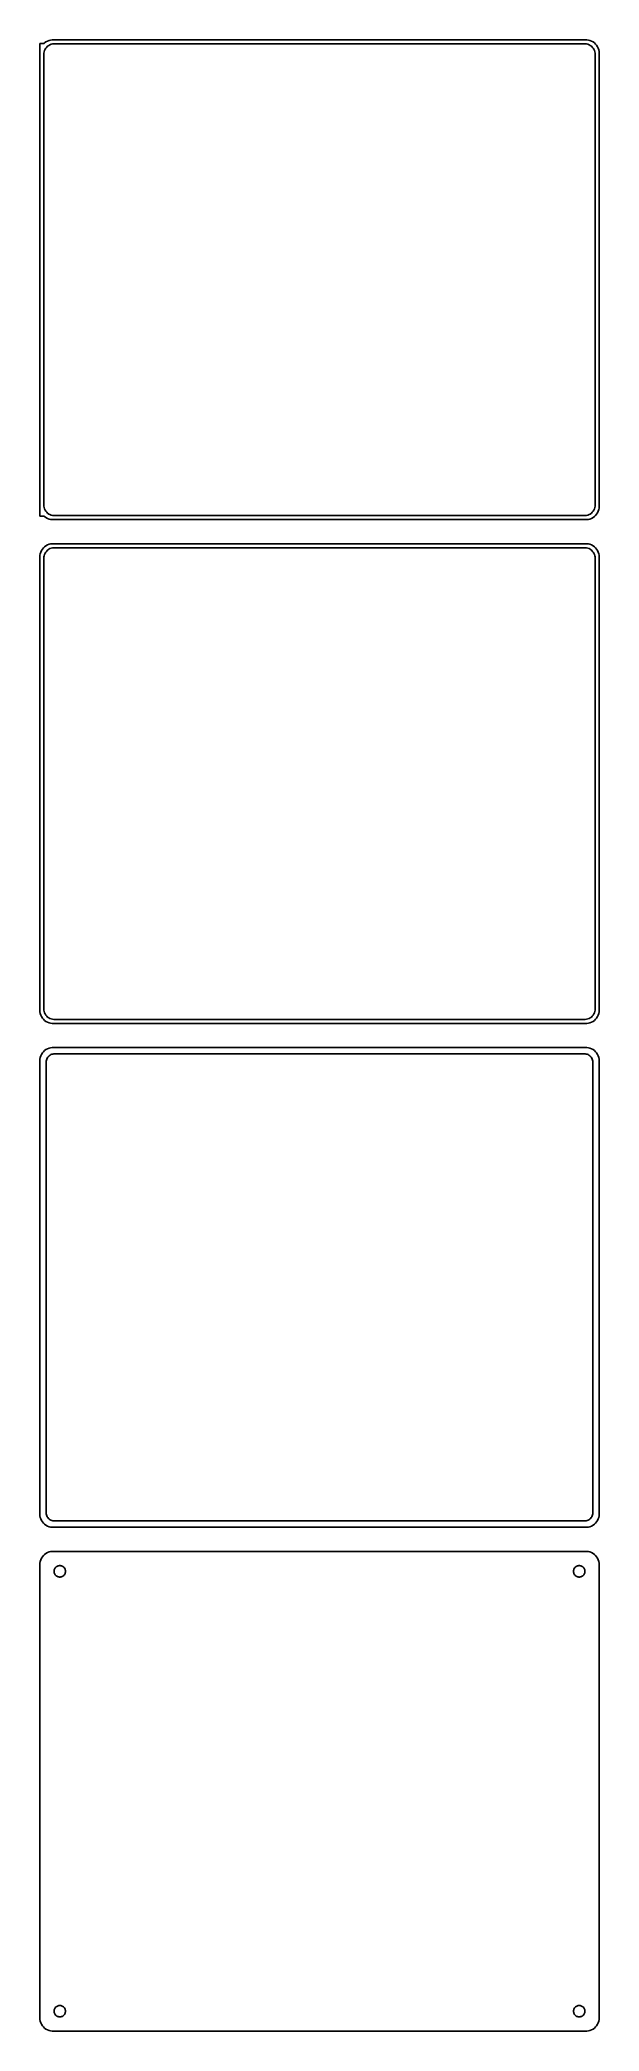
# Model space of a CAD drawing. Header units: metres. Extents: x -105 to 105, y 666 to 1413.
import ezdxf

# ---------------------------------------------------------------- set-up
doc = ezdxf.new("R2010")
doc.units = ezdxf.units.M

msp = doc.modelspace()

# ---------------------------------------------------------------- linework, layer by layer
for p, q in [((-103.187, 1411.85), (-103.4, 1411.65)), ((-102.679, 1412.22), (-103.187, 1411.85)), ((-102.129, 1412.52), (-102.679, 1412.22)), ((-101.545, 1412.76), (-102.129, 1412.52)), ((-100.937, 1412.91), (-101.545, 1412.76)), ((-100.314, 1412.99), (-100.937, 1412.91)), ((100.314, 1412.99), (-100.314, 1412.99)), ((100.937, 1412.91), (100.314, 1412.99)), ((101.545, 1412.76), (100.937, 1412.91)), ((102.129, 1412.52), (101.545, 1412.76)), ((102.679, 1412.22), (102.129, 1412.52)), ((103.187, 1411.85), (102.679, 1412.22)), ((103.645, 1411.42), (103.187, 1411.85)), ((-103.4, 1411.65), (-105, 1411.65)), ((-105, 1411.65), (-105, 1234.35)), ((-103.5, 1407.5), (-103.468, 1408)), ((-103.5, 1238.5), (-103.5, 1407.5)), ((-103.468, 1408), (-103.374, 1408.49)), ((-103.374, 1408.49), (-103.219, 1408.97)), ((-103.219, 1408.97), (-103.005, 1409.43)), ((-103.005, 1409.43), (-102.736, 1409.85)), ((-102.736, 1409.85), (-102.416, 1410.24)), ((-102.416, 1410.24), (-102.05, 1410.58)), ((-102.05, 1410.58), (-101.643, 1410.88)), ((-101.643, 1410.88), (-101.203, 1411.12)), ((-101.203, 1411.12), (-100.736, 1411.3)), ((-100.736, 1411.3), (-100.25, 1411.43)), ((-100.25, 1411.43), (-99.7512, 1411.49)), ((-99.7512, 1411.49), (99.7512, 1411.49)), ((99.7512, 1411.49), (100.25, 1411.43)), ((100.25, 1411.43), (100.736, 1411.3)), ((100.736, 1411.3), (101.203, 1411.12)), ((101.203, 1411.12), (101.643, 1410.88)), ((101.643, 1410.88), (102.05, 1410.58)), ((102.05, 1410.58), (102.416, 1410.24)), ((102.416, 1410.24), (102.736, 1409.85)), ((102.736, 1409.85), (103.005, 1409.43)), ((103.005, 1409.43), (103.219, 1408.97)), ((103.219, 1408.97), (103.374, 1408.49)), ((103.374, 1408.49), (103.468, 1408)), ((103.468, 1408), (103.5, 1407.5)), ((103.5, 1407.5), (103.5, 1238.5)), ((104.045, 1410.94), (103.645, 1411.42)), ((104.382, 1410.41), (104.045, 1410.94)), ((104.649, 1409.84), (104.382, 1410.41)), ((104.843, 1409.24), (104.649, 1409.84)), ((104.961, 1408.63), (104.843, 1409.24)), ((105, 1408), (104.961, 1408.63)), ((105, 1238), (105, 1408)), ((-105, 1234.35), (-103.4, 1234.35)), ((-103.468, 1238), (-103.5, 1238.5)), ((-103.374, 1237.51), (-103.468, 1238)), ((-103.4, 1234.35), (-103.187, 1234.15)), ((-103.219, 1237.03), (-103.374, 1237.51)), ((-103.005, 1236.57), (-103.219, 1237.03)), ((-103.187, 1234.15), (-102.679, 1233.78)), ((-102.736, 1236.15), (-103.005, 1236.57)), ((-102.416, 1235.76), (-102.736, 1236.15)), ((-102.679, 1233.78), (-102.129, 1233.48)), ((-102.05, 1235.42), (-102.416, 1235.76)), ((-102.129, 1233.48), (-101.545, 1233.24)), ((-101.643, 1235.12), (-102.05, 1235.42)), ((-101.203, 1234.88), (-101.643, 1235.12)), ((-101.545, 1233.24), (-100.937, 1233.09)), ((-100.736, 1234.7), (-101.203, 1234.88)), ((-100.937, 1233.09), (-100.314, 1233.01)), ((-100.25, 1234.57), (-100.736, 1234.7)), ((-100.314, 1233.01), (100.314, 1233.01)), ((-99.7512, 1234.51), (-100.25, 1234.57)), ((99.7512, 1234.51), (-99.7512, 1234.51)), ((100.25, 1234.57), (99.7512, 1234.51)), ((100.736, 1234.7), (100.25, 1234.57)), ((100.314, 1233.01), (100.937, 1233.09)), ((101.203, 1234.88), (100.736, 1234.7)), ((100.937, 1233.09), (101.545, 1233.24)), ((101.643, 1235.12), (101.203, 1234.88)), ((101.545, 1233.24), (102.129, 1233.48)), ((102.05, 1235.42), (101.643, 1235.12)), ((102.416, 1235.76), (102.05, 1235.42)), ((102.129, 1233.48), (102.679, 1233.78)), ((102.736, 1236.15), (102.416, 1235.76)), ((102.679, 1233.78), (103.187, 1234.15)), ((103.005, 1236.57), (102.736, 1236.15)), ((103.219, 1237.03), (103.005, 1236.57)), ((103.187, 1234.15), (103.645, 1234.58)), ((103.374, 1237.51), (103.219, 1237.03)), ((103.468, 1238), (103.374, 1237.51)), ((103.5, 1238.5), (103.468, 1238)), ((103.645, 1234.58), (104.045, 1235.06)), ((104.045, 1235.06), (104.382, 1235.59)), ((104.382, 1235.59), (104.649, 1236.16)), ((104.649, 1236.16), (104.843, 1236.76)), ((104.843, 1236.76), (104.961, 1237.37)), ((104.961, 1237.37), (105, 1238)), ((-104.961, 1219.63), (-105, 1219)), ((-105, 1219), (-105, 1049)), ((-104.843, 1220.24), (-104.961, 1219.63)), ((-104.649, 1220.84), (-104.843, 1220.24)), ((-104.382, 1221.41), (-104.649, 1220.84)), ((-104.045, 1221.94), (-104.382, 1221.41)), ((-103.645, 1222.42), (-104.045, 1221.94)), ((-103.187, 1222.85), (-103.645, 1222.42)), ((-103.5, 1218.5), (-103.468, 1219)), ((-103.5, 1049.5), (-103.5, 1218.5)), ((-103.468, 1219), (-103.374, 1219.49)), ((-103.374, 1219.49), (-103.219, 1219.97)), ((-103.219, 1219.97), (-103.005, 1220.43)), ((-102.679, 1223.22), (-103.187, 1222.85)), ((-103.005, 1220.43), (-102.736, 1220.85)), ((-102.736, 1220.85), (-102.416, 1221.24)), ((-102.129, 1223.52), (-102.679, 1223.22)), ((-102.416, 1221.24), (-102.05, 1221.58)), ((-101.545, 1223.76), (-102.129, 1223.52)), ((-102.05, 1221.58), (-101.643, 1221.88)), ((-101.643, 1221.88), (-101.203, 1222.12)), ((-100.937, 1223.91), (-101.545, 1223.76)), ((-101.203, 1222.12), (-100.736, 1222.3)), ((-100.314, 1223.99), (-100.937, 1223.91)), ((-100.736, 1222.3), (-100.25, 1222.43)), ((100.314, 1223.99), (-100.314, 1223.99)), ((-100.25, 1222.43), (-99.7512, 1222.49)), ((-99.7512, 1222.49), (99.7512, 1222.49)), ((99.7512, 1222.49), (100.25, 1222.43)), ((100.25, 1222.43), (100.736, 1222.3)), ((100.937, 1223.91), (100.314, 1223.99)), ((100.736, 1222.3), (101.203, 1222.12)), ((101.545, 1223.76), (100.937, 1223.91)), ((101.203, 1222.12), (101.643, 1221.88)), ((102.129, 1223.52), (101.545, 1223.76)), ((101.643, 1221.88), (102.05, 1221.58)), ((102.05, 1221.58), (102.416, 1221.24)), ((102.679, 1223.22), (102.129, 1223.52)), ((102.416, 1221.24), (102.736, 1220.85)), ((103.187, 1222.85), (102.679, 1223.22)), ((102.736, 1220.85), (103.005, 1220.43)), ((103.005, 1220.43), (103.219, 1219.97)), ((103.645, 1222.42), (103.187, 1222.85)), ((103.219, 1219.97), (103.374, 1219.49)), ((103.374, 1219.49), (103.468, 1219)), ((103.468, 1219), (103.5, 1218.5)), ((103.5, 1218.5), (103.5, 1049.5)), ((104.045, 1221.94), (103.645, 1222.42)), ((104.382, 1221.41), (104.045, 1221.94)), ((104.649, 1220.84), (104.382, 1221.41)), ((104.843, 1220.24), (104.649, 1220.84)), ((104.961, 1219.63), (104.843, 1220.24)), ((105, 1219), (104.961, 1219.63)), ((105, 1049), (105, 1219)), ((-105, 1049), (-104.961, 1048.37)), ((-104.961, 1048.37), (-104.843, 1047.76)), ((-104.843, 1047.76), (-104.649, 1047.16)), ((-104.649, 1047.16), (-104.382, 1046.59)), ((-104.382, 1046.59), (-104.045, 1046.06)), ((-104.045, 1046.06), (-103.645, 1045.58)), ((-103.468, 1049), (-103.5, 1049.5)), ((-103.374, 1048.51), (-103.468, 1049)), ((-103.219, 1048.03), (-103.374, 1048.51)), ((-103.005, 1047.57), (-103.219, 1048.03)), ((-102.736, 1047.15), (-103.005, 1047.57)), ((-102.416, 1046.76), (-102.736, 1047.15)), ((-102.05, 1046.42), (-102.416, 1046.76)), ((-101.643, 1046.12), (-102.05, 1046.42)), ((-101.203, 1045.88), (-101.643, 1046.12)), ((-100.736, 1045.7), (-101.203, 1045.88)), ((101.203, 1045.88), (100.736, 1045.7)), ((101.643, 1046.12), (101.203, 1045.88)), ((102.05, 1046.42), (101.643, 1046.12)), ((102.416, 1046.76), (102.05, 1046.42)), ((102.736, 1047.15), (102.416, 1046.76)), ((103.005, 1047.57), (102.736, 1047.15)), ((103.219, 1048.03), (103.005, 1047.57)), ((103.374, 1048.51), (103.219, 1048.03)), ((103.468, 1049), (103.374, 1048.51)), ((103.5, 1049.5), (103.468, 1049)), ((103.645, 1045.58), (104.045, 1046.06)), ((104.045, 1046.06), (104.382, 1046.59)), ((104.382, 1046.59), (104.649, 1047.16)), ((104.649, 1047.16), (104.843, 1047.76)), ((104.843, 1047.76), (104.961, 1048.37)), ((104.961, 1048.37), (105, 1049)), ((-103.645, 1045.58), (-103.187, 1045.15)), ((-103.187, 1045.15), (-102.679, 1044.78)), ((-102.679, 1044.78), (-102.129, 1044.48)), ((-102.129, 1044.48), (-101.545, 1044.24)), ((-101.545, 1044.24), (-100.937, 1044.09)), ((-100.937, 1044.09), (-100.314, 1044.01)), ((-100.25, 1045.57), (-100.736, 1045.7)), ((-100.314, 1044.01), (100.314, 1044.01)), ((-99.7512, 1045.51), (-100.25, 1045.57)), ((99.7512, 1045.51), (-99.7512, 1045.51)), ((100.25, 1045.57), (99.7512, 1045.51)), ((100.736, 1045.7), (100.25, 1045.57)), ((100.314, 1044.01), (100.937, 1044.09)), ((100.937, 1044.09), (101.545, 1044.24)), ((101.545, 1044.24), (102.129, 1044.48)), ((102.129, 1044.48), (102.679, 1044.78)), ((102.679, 1044.78), (103.187, 1045.15)), ((103.187, 1045.15), (103.645, 1045.58)), ((-104.843, 1031.24), (-104.961, 1030.63)), ((-104.649, 1031.84), (-104.843, 1031.24)), ((-104.382, 1032.41), (-104.649, 1031.84)), ((-104.045, 1032.94), (-104.382, 1032.41)), ((-103.645, 1033.42), (-104.045, 1032.94)), ((-103.187, 1033.85), (-103.645, 1033.42)), ((-102.679, 1034.22), (-103.187, 1033.85)), ((-102.129, 1034.52), (-102.679, 1034.22)), ((-102.394, 1030.65), (-102.228, 1031)), ((-102.228, 1031), (-102.018, 1031.33)), ((-101.545, 1034.76), (-102.129, 1034.52)), ((-102.018, 1031.33), (-101.769, 1031.63)), ((-101.769, 1031.63), (-101.484, 1031.9)), ((-100.937, 1034.91), (-101.545, 1034.76)), ((-101.484, 1031.9), (-101.168, 1032.13)), ((-101.168, 1032.13), (-100.825, 1032.32)), ((-100.314, 1034.99), (-100.937, 1034.91)), ((-100.825, 1032.32), (-100.462, 1032.46)), ((-100.462, 1032.46), (-100.083, 1032.56)), ((100.314, 1034.99), (-100.314, 1034.99)), ((-100.083, 1032.56), (-99.6955, 1032.61)), ((-99.6955, 1032.61), (99.6955, 1032.61)), ((99.6955, 1032.61), (100.083, 1032.56)), ((100.083, 1032.56), (100.462, 1032.46)), ((100.937, 1034.91), (100.314, 1034.99)), ((100.462, 1032.46), (100.825, 1032.32)), ((100.825, 1032.32), (101.168, 1032.13)), ((101.545, 1034.76), (100.937, 1034.91)), ((101.168, 1032.13), (101.484, 1031.9)), ((101.484, 1031.9), (101.769, 1031.63)), ((102.129, 1034.52), (101.545, 1034.76)), ((101.769, 1031.63), (102.018, 1031.33)), ((102.018, 1031.33), (102.228, 1031)), ((102.679, 1034.22), (102.129, 1034.52)), ((102.228, 1031), (102.394, 1030.65)), ((103.187, 1033.85), (102.679, 1034.22)), ((103.645, 1033.42), (103.187, 1033.85)), ((104.045, 1032.94), (103.645, 1033.42)), ((104.382, 1032.41), (104.045, 1032.94)), ((104.649, 1031.84), (104.382, 1032.41)), ((104.843, 1031.24), (104.649, 1031.84)), ((104.961, 1030.63), (104.843, 1031.24)), ((-104.961, 1030.63), (-105, 1030)), ((-105, 1030), (-105, 860)), ((-102.613, 1029.5), (-102.588, 1029.89)), ((-102.613, 860.5), (-102.613, 1029.5)), ((-102.588, 1029.89), (-102.515, 1030.27)), ((-102.515, 1030.27), (-102.394, 1030.65)), ((102.394, 1030.65), (102.515, 1030.27)), ((102.515, 1030.27), (102.588, 1029.89)), ((102.588, 1029.89), (102.613, 1029.5)), ((102.613, 1029.5), (102.613, 860.5)), ((105, 1030), (104.961, 1030.63)), ((105, 860), (105, 1030)), ((-105, 860), (-104.961, 859.373)), ((-104.961, 859.373), (-104.843, 858.757)), ((-102.588, 860.11), (-102.613, 860.5)), ((-102.515, 859.726), (-102.588, 860.11)), ((-102.394, 859.354), (-102.515, 859.726)), ((-102.228, 859), (-102.394, 859.354)), ((102.394, 859.354), (102.228, 859)), ((102.515, 859.726), (102.394, 859.354)), ((102.588, 860.11), (102.515, 859.726)), ((102.613, 860.5), (102.588, 860.11)), ((104.843, 858.757), (104.961, 859.373)), ((104.961, 859.373), (105, 860)), ((-104.843, 858.757), (-104.649, 858.159)), ((-104.649, 858.159), (-104.382, 857.591)), ((-104.382, 857.591), (-104.045, 857.061)), ((-104.045, 857.061), (-103.645, 856.577)), ((-103.645, 856.577), (-103.187, 856.147)), ((-103.187, 856.147), (-102.679, 855.778)), ((-102.679, 855.778), (-102.129, 855.476)), ((-102.018, 858.67), (-102.228, 859)), ((-102.129, 855.476), (-101.545, 855.245)), ((-101.769, 858.369), (-102.018, 858.67)), ((-101.484, 858.101), (-101.769, 858.369)), ((-101.545, 855.245), (-100.937, 855.089)), ((-101.168, 857.872), (-101.484, 858.101)), ((-100.825, 857.683), (-101.168, 857.872)), ((-100.937, 855.089), (-100.314, 855.01)), ((-100.462, 857.539), (-100.825, 857.683)), ((-100.083, 857.442), (-100.462, 857.539)), ((-100.314, 855.01), (100.314, 855.01)), ((-99.6955, 857.393), (-100.083, 857.442)), ((99.6955, 857.393), (-99.6955, 857.393)), ((100.083, 857.442), (99.6955, 857.393)), ((100.462, 857.539), (100.083, 857.442)), ((100.314, 855.01), (100.937, 855.089)), ((100.825, 857.683), (100.462, 857.539)), ((101.168, 857.872), (100.825, 857.683)), ((100.937, 855.089), (101.545, 855.245)), ((101.484, 858.101), (101.168, 857.872)), ((101.769, 858.369), (101.484, 858.101)), ((101.545, 855.245), (102.129, 855.476)), ((102.018, 858.67), (101.769, 858.369)), ((102.228, 859), (102.018, 858.67)), ((102.129, 855.476), (102.679, 855.778)), ((102.679, 855.778), (103.187, 856.147)), ((103.187, 856.147), (103.645, 856.577)), ((103.645, 856.577), (104.045, 857.061)), ((104.045, 857.061), (104.382, 857.591)), ((104.382, 857.591), (104.649, 858.159)), ((104.649, 858.159), (104.843, 858.757)), ((-103.645, 844.423), (-104.045, 843.939)), ((-103.187, 844.853), (-103.645, 844.423)), ((-102.679, 845.222), (-103.187, 844.853)), ((-102.129, 845.524), (-102.679, 845.222)), ((-101.545, 845.755), (-102.129, 845.524)), ((-100.937, 845.911), (-101.545, 845.755)), ((-100.314, 845.99), (-100.937, 845.911)), ((100.314, 845.99), (-100.314, 845.99)), ((100.937, 845.911), (100.314, 845.99)), ((101.545, 845.755), (100.937, 845.911)), ((102.129, 845.524), (101.545, 845.755)), ((102.679, 845.222), (102.129, 845.524)), ((103.187, 844.853), (102.679, 845.222)), ((103.645, 844.423), (103.187, 844.853)), ((104.045, 843.939), (103.645, 844.423)), ((-104.961, 841.627), (-105, 841)), ((-105, 841), (-105, 671)), ((-104.843, 842.243), (-104.961, 841.627)), ((-104.649, 842.841), (-104.843, 842.243)), ((-104.382, 843.409), (-104.649, 842.841)), ((-104.045, 843.939), (-104.382, 843.409)), ((-99.6353, 838.5), (-99.6185, 838.768)), ((-99.6185, 838.232), (-99.6353, 838.5)), ((-99.6185, 838.768), (-99.5682, 839.031)), ((-99.5682, 837.969), (-99.6185, 838.232)), ((-99.5682, 839.031), (-99.4853, 839.286)), ((-99.4853, 837.714), (-99.5682, 837.969)), ((-99.4853, 839.286), (-99.3712, 839.529)), ((-99.3712, 837.471), (-99.4853, 837.714)), ((-99.3712, 839.529), (-99.2275, 839.755)), ((-99.2275, 837.245), (-99.3712, 837.471)), ((-99.2275, 839.755), (-99.0566, 839.962)), ((-99.0566, 837.038), (-99.2275, 837.245)), ((-99.0566, 839.962), (-98.8611, 840.145)), ((-98.8611, 836.855), (-99.0566, 837.038)), ((-98.8611, 840.145), (-98.6441, 840.303)), ((-98.6441, 836.697), (-98.8611, 836.855)), ((-98.6441, 840.303), (-98.4092, 840.432)), ((-98.4092, 836.568), (-98.6441, 836.697)), ((-98.4092, 840.432), (-98.1598, 840.531)), ((-98.1598, 840.531), (-97.9001, 840.597)), ((-97.9001, 840.597), (-97.6341, 840.631)), ((-97.6341, 840.631), (-97.3659, 840.631)), ((-97.3659, 840.631), (-97.0999, 840.597)), ((-97.0999, 840.597), (-96.8401, 840.531)), ((-96.8401, 840.531), (-96.5908, 840.432)), ((-96.5908, 840.432), (-96.3559, 840.303)), ((-96.3559, 836.697), (-96.5908, 836.568)), ((-96.3559, 840.303), (-96.1389, 840.145)), ((-96.1389, 836.855), (-96.3559, 836.697)), ((-96.1389, 840.145), (-95.9434, 839.962)), ((-95.9434, 837.038), (-96.1389, 836.855)), ((-95.9434, 839.962), (-95.7725, 839.755)), ((-95.7725, 837.245), (-95.9434, 837.038)), ((-95.7725, 839.755), (-95.6288, 839.529)), ((-95.6288, 837.471), (-95.7725, 837.245)), ((-95.6288, 839.529), (-95.5146, 839.286)), ((-95.5146, 837.714), (-95.6288, 837.471)), ((-95.5146, 839.286), (-95.4318, 839.031)), ((-95.4318, 837.969), (-95.5146, 837.714)), ((-95.4318, 839.031), (-95.3815, 838.768)), ((-95.3815, 838.232), (-95.4318, 837.969)), ((-95.3815, 838.768), (-95.3647, 838.5)), ((-95.3647, 838.5), (-95.3815, 838.232)), ((95.3647, 838.5), (95.3815, 838.768)), ((95.3815, 838.232), (95.3647, 838.5)), ((95.3815, 838.768), (95.4318, 839.031)), ((95.4318, 837.969), (95.3815, 838.232)), ((95.4318, 839.031), (95.5146, 839.286)), ((95.5146, 837.714), (95.4318, 837.969)), ((95.5146, 839.286), (95.6288, 839.529)), ((95.6288, 837.471), (95.5146, 837.714)), ((95.6288, 839.529), (95.7725, 839.755)), ((95.7725, 837.245), (95.6288, 837.471)), ((95.7725, 839.755), (95.9434, 839.962)), ((95.9434, 837.038), (95.7725, 837.245)), ((95.9434, 839.962), (96.1389, 840.145)), ((96.1389, 836.855), (95.9434, 837.038)), ((96.1389, 840.145), (96.3559, 840.303)), ((96.3559, 836.697), (96.1389, 836.855)), ((96.3559, 840.303), (96.5908, 840.432)), ((96.5908, 836.568), (96.3559, 836.697)), ((96.5908, 840.432), (96.8401, 840.531)), ((96.8401, 840.531), (97.0999, 840.597)), ((97.0999, 840.597), (97.3659, 840.631)), ((97.3659, 840.631), (97.6341, 840.631)), ((97.6341, 840.631), (97.9001, 840.597)), ((97.9001, 840.597), (98.1598, 840.531)), ((98.1598, 840.531), (98.4092, 840.432)), ((98.4092, 840.432), (98.6441, 840.303)), ((98.6441, 836.697), (98.4092, 836.568)), ((98.6441, 840.303), (98.8611, 840.145)), ((98.8611, 836.855), (98.6441, 836.697)), ((98.8611, 840.145), (99.0566, 839.962)), ((99.0566, 837.038), (98.8611, 836.855)), ((99.0566, 839.962), (99.2275, 839.755)), ((99.2275, 837.245), (99.0566, 837.038)), ((99.2275, 839.755), (99.3712, 839.529)), ((99.3712, 837.471), (99.2275, 837.245)), ((99.3712, 839.529), (99.4853, 839.286)), ((99.4853, 837.714), (99.3712, 837.471)), ((99.4853, 839.286), (99.5682, 839.031)), ((99.5682, 837.969), (99.4853, 837.714)), ((99.5682, 839.031), (99.6185, 838.768)), ((99.6185, 838.232), (99.5682, 837.969)), ((99.6185, 838.768), (99.6353, 838.5)), ((99.6353, 838.5), (99.6185, 838.232)), ((104.382, 843.409), (104.045, 843.939)), ((104.649, 842.841), (104.382, 843.409)), ((104.843, 842.243), (104.649, 842.841)), ((104.961, 841.627), (104.843, 842.243)), ((105, 841), (104.961, 841.627)), ((105, 671), (105, 841)), ((-98.1598, 836.469), (-98.4092, 836.568)), ((-97.9001, 836.403), (-98.1598, 836.469)), ((-97.6341, 836.369), (-97.9001, 836.403)), ((-97.3659, 836.369), (-97.6341, 836.369)), ((-97.0999, 836.403), (-97.3659, 836.369)), ((-96.8401, 836.469), (-97.0999, 836.403)), ((-96.5908, 836.568), (-96.8401, 836.469)), ((96.8401, 836.469), (96.5908, 836.568)), ((97.0999, 836.403), (96.8401, 836.469)), ((97.3659, 836.369), (97.0999, 836.403)), ((97.6341, 836.369), (97.3659, 836.369)), ((97.9001, 836.403), (97.6341, 836.369)), ((98.1598, 836.469), (97.9001, 836.403)), ((98.4092, 836.568), (98.1598, 836.469)), ((-99.6353, 673.5), (-99.6185, 673.768)), ((-99.6185, 673.232), (-99.6353, 673.5)), ((-99.6185, 673.768), (-99.5682, 674.031)), ((-99.5682, 672.969), (-99.6185, 673.232)), ((-99.5682, 674.031), (-99.4853, 674.286)), ((-99.4853, 672.714), (-99.5682, 672.969)), ((-99.4853, 674.286), (-99.3712, 674.529)), ((-99.3712, 672.471), (-99.4853, 672.714)), ((-99.3712, 674.529), (-99.2275, 674.755)), ((-99.2275, 672.245), (-99.3712, 672.471)), ((-99.2275, 674.755), (-99.0566, 674.962)), ((-99.0566, 674.962), (-98.8611, 675.145)), ((-98.8611, 675.145), (-98.6441, 675.303)), ((-98.6441, 675.303), (-98.4092, 675.432)), ((-98.4092, 675.432), (-98.1598, 675.531)), ((-98.1598, 675.531), (-97.9001, 675.597)), ((-97.9001, 675.597), (-97.6341, 675.631)), ((-97.6341, 675.631), (-97.3659, 675.631)), ((-97.3659, 675.631), (-97.0999, 675.597)), ((-97.0999, 675.597), (-96.8401, 675.531)), ((-96.8401, 675.531), (-96.5908, 675.432)), ((-96.5908, 675.432), (-96.3559, 675.303)), ((-96.3559, 675.303), (-96.1389, 675.145)), ((-96.1389, 675.145), (-95.9434, 674.962)), ((-95.9434, 674.962), (-95.7725, 674.755)), ((-95.7725, 674.755), (-95.6288, 674.529)), ((-95.6288, 672.471), (-95.7725, 672.245)), ((-95.6288, 674.529), (-95.5146, 674.286)), ((-95.5146, 672.714), (-95.6288, 672.471)), ((-95.5146, 674.286), (-95.4318, 674.031)), ((-95.4318, 672.969), (-95.5146, 672.714)), ((-95.4318, 674.031), (-95.3815, 673.768)), ((-95.3815, 673.232), (-95.4318, 672.969)), ((-95.3815, 673.768), (-95.3647, 673.5)), ((-95.3647, 673.5), (-95.3815, 673.232)), ((95.3647, 673.5), (95.3815, 673.768)), ((95.3815, 673.232), (95.3647, 673.5)), ((95.3815, 673.768), (95.4318, 674.031)), ((95.4318, 672.969), (95.3815, 673.232)), ((95.4318, 674.031), (95.5146, 674.286)), ((95.5146, 672.714), (95.4318, 672.969)), ((95.5146, 674.286), (95.6288, 674.529)), ((95.6288, 672.471), (95.5146, 672.714)), ((95.6288, 674.529), (95.7725, 674.755)), ((95.7725, 672.245), (95.6288, 672.471)), ((95.7725, 674.755), (95.9434, 674.962)), ((95.9434, 674.962), (96.1389, 675.145)), ((96.1389, 675.145), (96.3559, 675.303)), ((96.3559, 675.303), (96.5908, 675.432)), ((96.5908, 675.432), (96.8401, 675.531)), ((96.8401, 675.531), (97.0999, 675.597)), ((97.0999, 675.597), (97.3659, 675.631)), ((97.3659, 675.631), (97.6341, 675.631)), ((97.6341, 675.631), (97.9001, 675.597)), ((97.9001, 675.597), (98.1598, 675.531)), ((98.1598, 675.531), (98.4092, 675.432)), ((98.4092, 675.432), (98.6441, 675.303)), ((98.6441, 675.303), (98.8611, 675.145)), ((98.8611, 675.145), (99.0566, 674.962)), ((99.0566, 674.962), (99.2275, 674.755)), ((99.2275, 674.755), (99.3712, 674.529)), ((99.3712, 672.471), (99.2275, 672.245)), ((99.3712, 674.529), (99.4853, 674.286)), ((99.4853, 672.714), (99.3712, 672.471)), ((99.4853, 674.286), (99.5682, 674.031)), ((99.5682, 672.969), (99.4853, 672.714)), ((99.5682, 674.031), (99.6185, 673.768)), ((99.6185, 673.232), (99.5682, 672.969)), ((99.6185, 673.768), (99.6353, 673.5)), ((99.6353, 673.5), (99.6185, 673.232)), ((-105, 671), (-104.961, 670.373)), ((-104.961, 670.373), (-104.843, 669.757)), ((-104.843, 669.757), (-104.649, 669.159)), ((-104.649, 669.159), (-104.382, 668.591)), ((-104.382, 668.591), (-104.045, 668.061)), ((-104.045, 668.061), (-103.645, 667.577)), ((-103.645, 667.577), (-103.187, 667.147)), ((-103.187, 667.147), (-102.679, 666.778)), ((-102.679, 666.778), (-102.129, 666.476)), ((-102.129, 666.476), (-101.545, 666.245)), ((-101.545, 666.245), (-100.937, 666.089)), ((-100.937, 666.089), (-100.314, 666.01)), ((-100.314, 666.01), (100.314, 666.01)), ((-99.0566, 672.038), (-99.2275, 672.245)), ((-98.8611, 671.855), (-99.0566, 672.038)), ((-98.6441, 671.697), (-98.8611, 671.855)), ((-98.4092, 671.568), (-98.6441, 671.697)), ((-98.1598, 671.469), (-98.4092, 671.568)), ((-97.9001, 671.403), (-98.1598, 671.469)), ((-97.6341, 671.369), (-97.9001, 671.403)), ((-97.3659, 671.369), (-97.6341, 671.369)), ((-97.0999, 671.403), (-97.3659, 671.369)), ((-96.8401, 671.469), (-97.0999, 671.403)), ((-96.5908, 671.568), (-96.8401, 671.469)), ((-96.3559, 671.697), (-96.5908, 671.568)), ((-96.1389, 671.855), (-96.3559, 671.697)), ((-95.9434, 672.038), (-96.1389, 671.855)), ((-95.7725, 672.245), (-95.9434, 672.038)), ((95.9434, 672.038), (95.7725, 672.245)), ((96.1389, 671.855), (95.9434, 672.038)), ((96.3559, 671.697), (96.1389, 671.855)), ((96.5908, 671.568), (96.3559, 671.697)), ((96.8401, 671.469), (96.5908, 671.568)), ((97.0999, 671.403), (96.8401, 671.469)), ((97.3659, 671.369), (97.0999, 671.403)), ((97.6341, 671.369), (97.3659, 671.369)), ((97.9001, 671.403), (97.6341, 671.369)), ((98.1598, 671.469), (97.9001, 671.403)), ((98.4092, 671.568), (98.1598, 671.469)), ((98.6441, 671.697), (98.4092, 671.568)), ((98.8611, 671.855), (98.6441, 671.697)), ((99.0566, 672.038), (98.8611, 671.855)), ((99.2275, 672.245), (99.0566, 672.038)), ((100.314, 666.01), (100.937, 666.089)), ((100.937, 666.089), (101.545, 666.245)), ((101.545, 666.245), (102.129, 666.476)), ((102.129, 666.476), (102.679, 666.778)), ((102.679, 666.778), (103.187, 667.147)), ((103.187, 667.147), (103.645, 667.577)), ((103.645, 667.577), (104.045, 668.061)), ((104.045, 668.061), (104.382, 668.591)), ((104.382, 668.591), (104.649, 669.159)), ((104.649, 669.159), (104.843, 669.757)), ((104.843, 669.757), (104.961, 670.373)), ((104.961, 670.373), (105, 671))]:
    msp.add_line(p, q)

doc.saveas('drawing.dxf')
